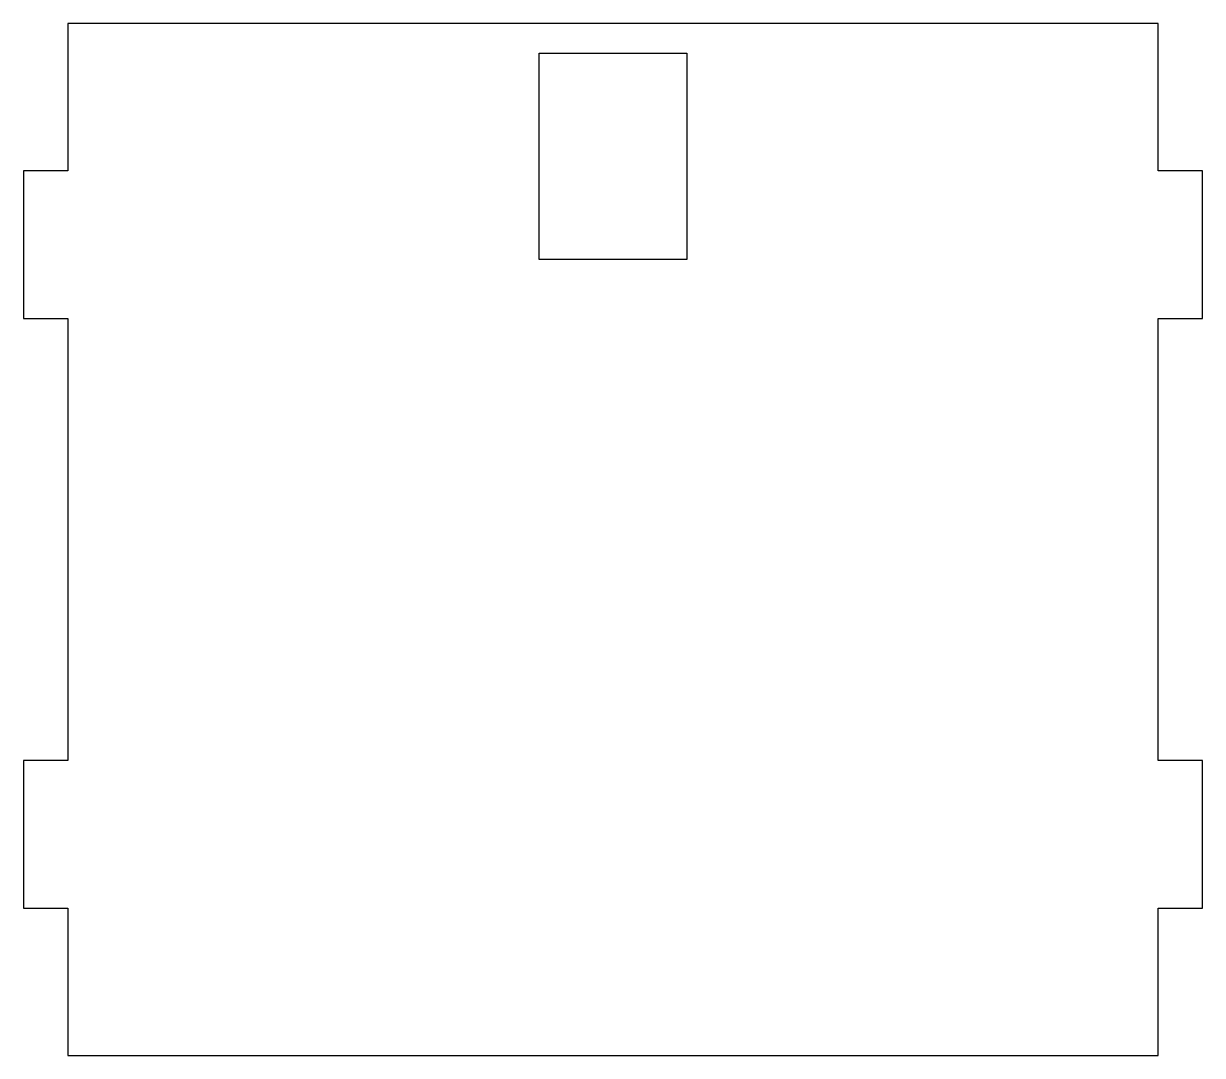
# Model space of a CAD drawing. Header units: inches. Extents: x -3.85 to 0.15, y -2.5 to 1.
import ezdxf

# ---------------------------------------------------------------- set-up
doc = ezdxf.new("R2010")
doc.units = ezdxf.units.IN
doc.header["$MEASUREMENT"] = 0

msp = doc.modelspace()

# ---------------------------------------------------------------- linework, layer by layer
msp.add_line((0, -2), (0.15, -2))
for points in [[(0, 1), (-3.7, 1), (-3.7, 0.5), (-3.85, 0.5), (-3.85, 0), (-3.7, 0), (-3.7, -1.5), (-3.85, -1.5), (-3.85, -2), (-3.7, -2), (-3.7, -2.5), (0, -2.5), (0, -2), (0.15, -2), (0.15, -1.5), (0, -1.5), (0, 0), (0.15, 0), (0.15, 0.5), (0, 0.5)], [(0.15, 0.5), (0, 0.5), (0, 1), (-3.7, 1), (-3.7, 0.5), (-3.85, 0.5), (-3.85, 0), (-3.7, 0), (-3.7, -1.5), (-3.85, -1.5), (-3.85, -2), (-3.7, -2), (-3.7, -2.5), (0, -2.5), (0, -2), (0.15, -2), (0.15, -1.5), (0, -1.5), (0, 0), (0.15, 0)], [(-2.1, 0.9), (-1.6, 0.9), (-1.6, 0.2), (-2.1, 0.2)]]:
    msp.add_lwpolyline(points, close=True)

doc.saveas('drawing.dxf')
